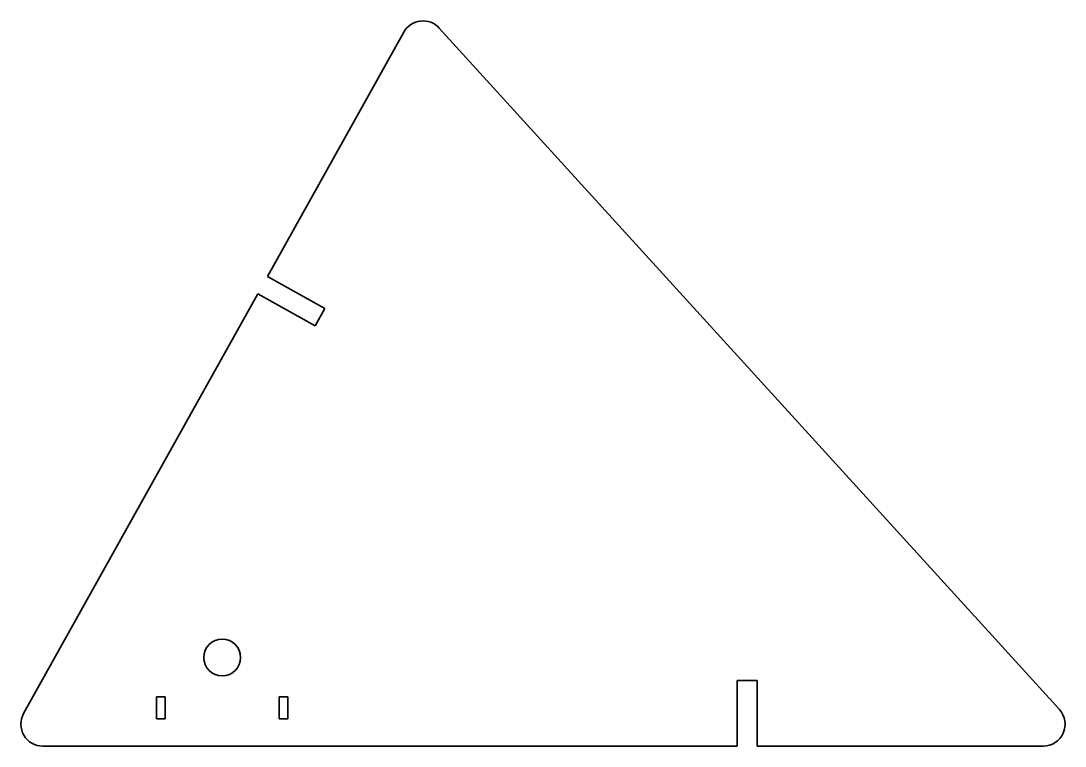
# Model space of a CAD drawing. Extents: x 45 to 283, y 16 to 182.
import ezdxf

# ---------------------------------------------------------------- set-up
doc = ezdxf.new("R2010")
doc.units = 0

msp = doc.modelspace()

# ---------------------------------------------------------------- linework, layer by layer
at = {"color": 7, "lineweight": 35}
for p, q in [((101.281326, 123.181946), (132.392319, 178.987274)), ((281.902863, 24.382126), (140.458618, 179.916611)), ((45.683182, 23.452791), (99.090118, 119.251472)), ((208.438614, 16.01812), (50.050377, 16.01812)), ((278.203735, 16.01812), (212.938614, 16.01812))]:
    msp.add_line(p, q, dxfattribs=at)
at = {"color": 7, "lineweight": 35, "ltscale": 0.375}
for p, q in [((114.382904, 115.87793), (101.281326, 123.181946)), ((99.090118, 119.251472), (112.191696, 111.947456)), ((208.438614, 31.01812), (208.438614, 16.01812)), ((212.938614, 16.01812), (212.938614, 31.01812))]:
    msp.add_line(p, q, dxfattribs=at)
at = {"color": 7, "lineweight": 35, "ltscale": 0.1125}
for p, q in [((112.191696, 111.947456), (114.382904, 115.87793)), ((212.938614, 31.01812), (208.438614, 31.01812))]:
    msp.add_line(p, q, dxfattribs=at)
at = {"color": 7, "lineweight": 35, "ltscale": 0.05}
for p, q in [((75.964951, 27.284628), (77.964951, 27.284628)), ((103.964951, 27.284628), (105.964951, 27.284628)), ((77.964951, 22.284628), (75.964951, 22.284628)), ((105.964951, 22.284628), (103.964951, 22.284628))]:
    msp.add_line(p, q, dxfattribs=at)
at = {"color": 7, "lineweight": 35, "ltscale": 0.125}
for p, q in [((75.964951, 27.284628), (75.964951, 22.284628)), ((77.964951, 22.284628), (77.964951, 27.284628)), ((103.964951, 27.284628), (103.964951, 22.284628)), ((105.964951, 22.284628), (105.964951, 27.284628))]:
    msp.add_line(p, q, dxfattribs=at)
at = {"color": 7, "lineweight": 35}
msp.add_circle((90.970688, 36.255638), 4.2, dxfattribs=at)
for centre, start, end in [((136.759506, 176.552597), 42.283618, 150.86071), ((278.203735, 21.01812), 269.999997, 42.283618), ((50.050377, 21.01812), 150.86071, 269.999997)]:
    msp.add_arc(centre, 5, start, end, dxfattribs=at)

doc.saveas('drawing.dxf')
